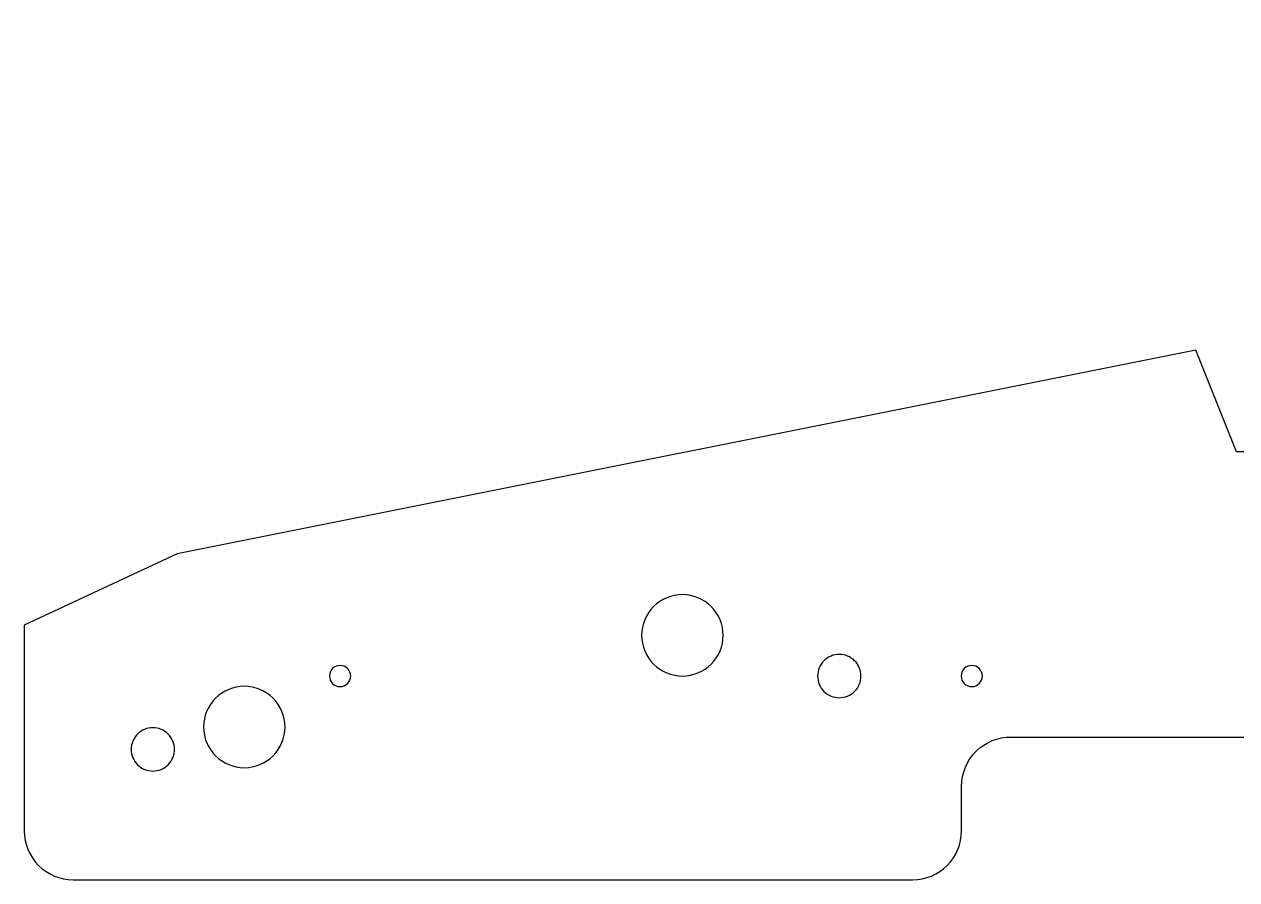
# Model space of a CAD drawing. Extents: x 0.6 to 44.2, y 0 to 23.3.
# Drawn here: x 0.56 to 8, y 10.58 to 15.83 of the extents above; entities that cross this region are included whole.
import ezdxf

# ---------------------------------------------------------------- set-up
doc = ezdxf.new("R2010")
doc.units = 0
for name, color, linetype in [('CUTOUTS', 1, 'CONTINUOUS'), ('INSERTS', 5, 'CONTINUOUS'), ('MASONITE', 40, 'CONTINUOUS'), ('SCREWS', 30, 'CONTINUOUS')]:
    doc.layers.add(name, color=color, linetype=linetype)

msp = doc.modelspace()

# ---------------------------------------------------------------- linework, layer by layer
at = {"layer": 'CUTOUTS'}
for points in [[(4.6, 12.3334, 0.414214), (4.35, 12.0834, 0.414214), (4.6, 11.8334, 0.414214), (4.85, 12.0834, 0.414214)], [(1.9125, 11.7709, 0.414214), (1.6625, 11.5209, 0.414214), (1.9125, 11.2709, 0.414214), (2.1625, 11.5209, 0.414214)]]:
    msp.add_lwpolyline(points, format="xyb", close=True, dxfattribs=at)
at = {"layer": 'INSERTS'}
for points in [[(5.5625, 11.9664, 0.414214), (5.4295, 11.8334, 0.414214), (5.5625, 11.7004, 0.414214), (5.6955, 11.8334, 0.414214)], [(1.3513, 11.5164, 0.414214), (1.2183, 11.3834, 0.414214), (1.3513, 11.2504, 0.414214), (1.4843, 11.3834, 0.414214)]]:
    msp.add_lwpolyline(points, format="xyb", close=True, dxfattribs=at)
at = {"layer": 'MASONITE'}
msp.add_lwpolyline([(0.5625, 12.1459), (0.5625, 10.8834, 0.414214), (0.8625, 10.5834), (6.0125, 10.5834, 0.414214), (6.3125, 10.8834), (6.3125, 11.1584, -0.418927), (6.6173, 11.4584), (11.825, 11.4584, -0.414214), (12.125, 11.1584), (12.125, 10.8834, 0.418592), (12.4295, 10.5834), (16.7625, 10.5834, 0.414214), (17.0625, 10.8834), (17.0625, 15.0834), (16.25, 15.8334), (8.875, 15.8334), (8.25, 13.2084), (8, 13.2084), (7.75, 13.8334), (1.5, 12.5834)], format="xyb", close=True, dxfattribs=at)
at = {"layer": 'SCREWS'}
for points in [[(2.5, 11.8984, 0.414214), (2.435, 11.8334, 0.414214), (2.5, 11.7684, 0.414214), (2.565, 11.8334, 0.414214)], [(6.375, 11.8984, 0.414214), (6.31, 11.8334, 0.414214), (6.375, 11.7684, 0.414214), (6.44, 11.8334, 0.414214)]]:
    msp.add_lwpolyline(points, format="xyb", close=True, dxfattribs=at)

doc.saveas('drawing.dxf')
